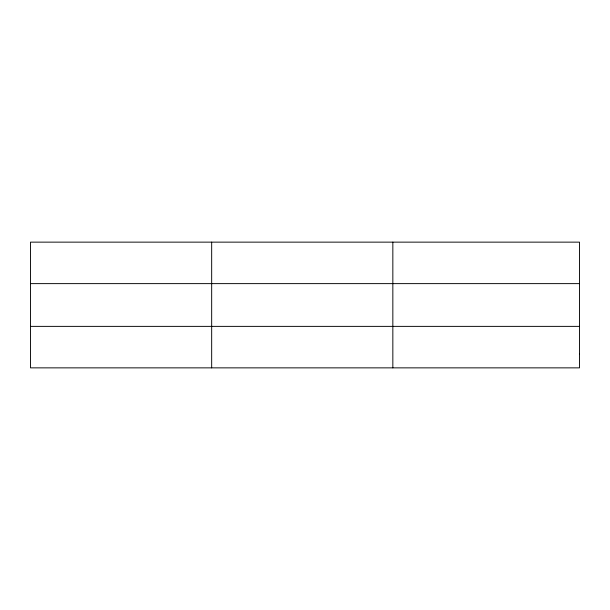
<?xml version="1.0" encoding="UTF-8"?>
<svg xmlns="http://www.w3.org/2000/svg" width="610" height="610" viewBox="0 0 610 610"><rect width="100%" height="100%" fill="white"/><g stroke="black" fill="none" stroke-linecap="round" stroke-linejoin="round"><path stroke-width="0.91" d="M211.67 367.861L211.67 242.139M392.84 367.861L392.84 242.139M30.5 283.627L579.5 283.627M30.5 326.373L579.5 326.373M579.5 354.036L579.5 367.861L30.5 367.861L30.5 242.139L579.5 242.139L579.5 354.036"/></g></svg>
